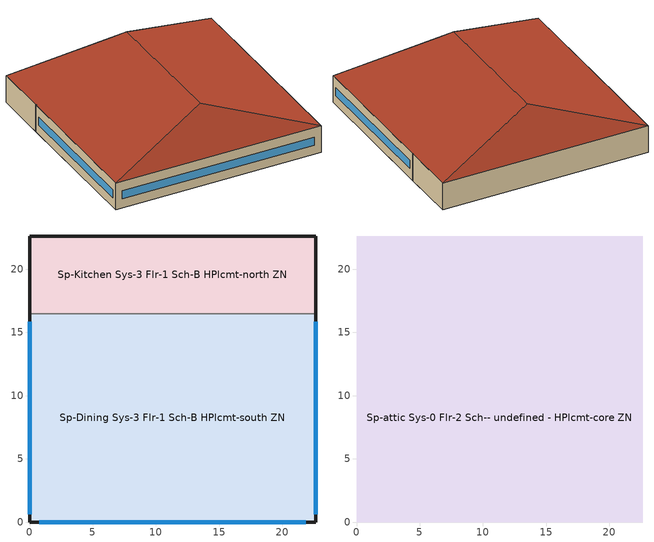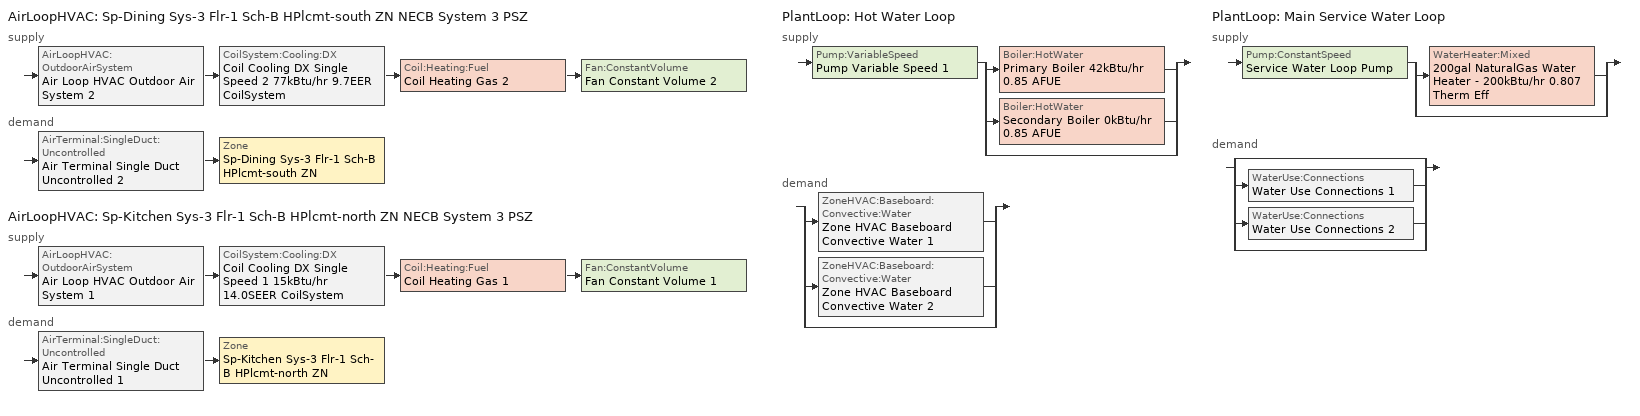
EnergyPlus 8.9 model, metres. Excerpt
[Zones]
Sp-Dining Sys-3 Flr-1 Sch-B HPlcmt-south ZN
 floor ground (Customized opaque construction Typical Insulated Carpeted 6in Slab Floor to conductance of 0.757): 22.61,16.44 22.61,0 0,0 0,16.44 z0
 wall outside (Customized opaque construction Typical Insulated Exterior Mass Wall R-12.5 to conductance of 0.315): 0,16.44 0,0 22.61,0 22.61,16.44 z0:3.05
 wall to Sp-Kitchen Sys-3 Flr-1 Sch-B HPlcmt-north ZN (Typical Interior Wall): 22.61,16.44 0,16.44 z0:3.05
 window (Customized Fenestration: cond=0.240 tvis=0.220 tsol=0.232): 22.61,0.6 22.61,15.84 / 0.75,0 21.86,0 / 0,15.84 0,0.6 z1.07:1.98
Sp-Kitchen Sys-3 Flr-1 Sch-B HPlcmt-north ZN
 floor ground (Customized opaque construction Typical Insulated Carpeted 6in Slab Floor to conductance of 0.757): 22.61,22.61 22.61,16.44 0,16.44 0,22.61 z0
 wall outside (Customized opaque construction Typical Insulated Exterior Mass Wall R-12.5 to conductance of 0.315): 22.61,16.44 22.61,22.61 0,22.61 0,16.44 z0:3.05
Sp-attic Sys-0 Flr-2 Sch-- undefined - HPlcmt-core ZN
 floor to Sp-Dining Sys-3 Flr-1 Sch-B HPlcmt-south ZN (Typical Interior Floor): 22.61,16.44 22.61,0 0,0 0,16.44 z3.05
 floor to Sp-Kitchen Sys-3 Flr-1 Sch-B HPlcmt-north ZN (Typical Interior Floor): 22.61,22.61 22.61,16.44 0,16.44 0,22.61 z3.05
 roof outside (Customized opaque construction Typical Insulated Metal Building Roof R-20.41 to conductance of 0.227): 11.3,3.77,6.82 22.61,0,3.05 22.61,22.61,3.05 11.3,18.84,6.82; 11.3,18.84,6.82 22.61,22.61,3.05 0,22.61,3.05; 11.3,3.77,6.82 0,0,3.05 22.61,0,3.05; 11.3,18.84,6.82 0,22.61,3.05 0,0,3.05 11.3,3.77,6.82
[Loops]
AirLoopHVAC 'Sp-Dining Sys-3 Flr-1 Sch-B HPlcmt-south ZN NECB System 3 PSZ'
 supply: AirLoopHVAC:OutdoorAirSystem 'Air Loop HVAC Outdoor Air System 2' > CoilSystem:Cooling:DX 'Coil Cooling DX Single Speed 2 77kBtu/hr 9.7EER CoilSystem' > Coil:Heating:Fuel 'Coil Heating Gas 2' > Fan:ConstantVolume 'Fan Constant Volume 2'
 demand: AirTerminal:SingleDuct:Uncontrolled 'Air Terminal Single Duct Uncontrolled 2' > Zone 'Sp-Dining Sys-3 Flr-1 Sch-B HPlcmt-south ZN'
AirLoopHVAC 'Sp-Kitchen Sys-3 Flr-1 Sch-B HPlcmt-north ZN NECB System 3 PSZ'
 supply: AirLoopHVAC:OutdoorAirSystem 'Air Loop HVAC Outdoor Air System 1' > CoilSystem:Cooling:DX 'Coil Cooling DX Single Speed 1 15kBtu/hr 14.0SEER CoilSystem' > Coil:Heating:Fuel 'Coil Heating Gas 1' > Fan:ConstantVolume 'Fan Constant Volume 1'
 demand: AirTerminal:SingleDuct:Uncontrolled 'Air Terminal Single Duct Uncontrolled 1' > Zone 'Sp-Kitchen Sys-3 Flr-1 Sch-B HPlcmt-north ZN'
PlantLoop 'Hot Water Loop'
 supply: Pump:VariableSpeed 'Pump Variable Speed 1' > split
  | Boiler:HotWater 'Primary Boiler 42kBtu/hr 0.85 AFUE'
  | Boiler:HotWater 'Secondary Boiler 0kBtu/hr 0.85 AFUE'
  | bypass
 demand: split
  | ZoneHVAC:Baseboard:Convective:Water 'Zone HVAC Baseboard Convective Water 1'
  | ZoneHVAC:Baseboard:Convective:Water 'Zone HVAC Baseboard Convective Water 2'
  | bypass
PlantLoop 'Main Service Water Loop'
 supply: Pump:ConstantSpeed 'Service Water Loop Pump' > split
  | WaterHeater:Mixed '200gal NaturalGas Water Heater - 200kBtu/hr 0.807 Therm Eff'
  | bypass
 demand: split
  | bypass
  | WaterUse:Connections 'Water Use Connections 1'
  | WaterUse:Connections 'Water Use Connections 2'
  | bypass
[Building]
-FullServiceRestaurant-NECB HDD Method-CAN_BC_Vancouver.Intl.AP.718920_CWEC2016.epw created: 2018-06-06 17:23:00 +0000: North Axis {deg}=0; Terrain=City; Loads Convergence Tolerance Value=0.04; Temperature Convergence Tolerance Value {deltaC}=0.2; Solar Distribution=FullInteriorAndExterior; Maximum Number of Warmup Days=25; Minimum Number of Warmup Days=6
[Site:Location]
Vancouver Intl AP_BC_CAN: Latitude {deg}=49.195; Longitude {deg}=-123.184; Time Zone {hr}=-8; Elevation {m}=4.3
[Site:GroundTemperature:BuildingSurface]
19.527, 19.502, 19.536, 19.598, 20.002, 21.64, 22.225, 22.375, 21.449, 20.121, 19.802, 19.633
[Site:WaterMainsTemperature]
Calculation Method=Correlation; Annual Average Outdoor Air Temperature {C}=10.4083; Maximum Difference In Monthly Average Outdoor Air Temperatures {deltaC}=14.1
[SizingPeriod:DesignDay] Day of Month=21; Dry-Bulb Temperature Range Modifier Type=DefaultMultipliers; Humidity Condition Type=Wetbulb; Barometric Pressure {Pa}=101273; Rain Indicator=No; Snow Indicator=No; Daylight Saving Time Indicator=No
Name | Month | Day Type | Maximum Dry-Bulb Temperature {C} | Daily Dry-Bulb Temperature Range {deltaC} | Wetbulb or DewPoint at Maximum Dry-Bulb {C} | Wind Speed {m/s} | Wind Direction {deg} | Solar Model Indicator | ASHRAE Clear Sky Optical Depth for Beam Irradiance (taub) | ASHRAE Clear Sky Optical Depth for Diffuse Irradiance (taud) | Sky Clearness
Vancouver Intl AP Ann Clg .4% Condns DB=>MWB | 7 | SummerDesignDay | 25.1 | 7.6 | 18.5 | 3.7 | 300 | ASHRAETau | 0.359 | 2.485
Vancouver Intl AP Ann Clg .4% Condns WB=>MDB | 7 | SummerDesignDay | 23.9 | 7.6 | 19.2 | 3.7 | 300 | ASHRAETau | 0.359 | 2.485
Vancouver Intl AP Ann Htg 99.6% Condns DB | 12 | WinterDesignDay | -6.1 | 0 | -6.1 | 3 | 100 | ASHRAEClearSky |  |  | 0
[Material] Thermal Absorptance=0.9
Name | Roughness | Thickness {m} | Conductivity {W/m-K} | Density {kg/m3} | Specific Heat {J/kg-K} | Solar Absorptance | Visible Absorptance
1/2IN Gypsum 1 | Smooth | 0.0127 | 0.16 | 784.9 | 830 | 0.4 | 0.4
100mm Normalweight concrete floor | MediumSmooth | 0.1016 | 2.31 | 2322 | 832 | 0.7 | 0.7
1IN Stucco 1 | Smooth | 0.0253 | 0.6918 | 1858 | 837 | 0.7 | 0.92
6 in. Normalweight Concrete Floor 1 | MediumRough | 0.1524 | 2.31 | 2322 | 832 | 0.7 | 0.7
8IN CONCRETE HW RefBldg 1 | Rough | 0.2032 | 1.311 | 2240 | 836.8 | 0.7 | 0.7
G01 13mm gypsum board | Smooth | 0.0127 | 0.16 | 800 | 1090 | 0.7 | 0.5
Metal Roof Surface 1 | Smooth | 0.0008 | 45.28 | 7824 | 500 | 0.7 | 0.7
[Material:NoMass] Thermal Absorptance=0.9; Solar Absorptance=0.7
Name | Roughness | Thermal Resistance {m2-K/W} | Visible Absorptance
CP02 CARPET PAD | VeryRough | 0.21648 | 0.8
Typical Carpet Pad 2 | Smooth | 1.25503 | 0.8
Typical Insulation R-10.11 1 | Smooth | 2.90366 | 0.7
Typical Insulation R-19.63 1 | Smooth | 4.40527 | 0.7
[WindowMaterial:SimpleGlazingSystem]
Customized Fenestration:: cond=0.240 tvis=0.220 tsol=0.232: U-Factor {W/m2-K}=2.4; Solar Heat Gain Coefficient=0.6; Visible Transmittance=0.21
[Construction]
Customized Fenestration: cond=0.240 tvis=0.220 tsol=0.232: Customized Fenestration:: cond=0.240 tvis=0.220 tsol=0.232
Customized opaque construction Typical Insulated Carpeted 6in Slab Floor to conductance of 0.757: 6 in. Normalweight Concrete Floor 1, Typical Carpet Pad 2
Customized opaque construction Typical Insulated Exterior Mass Wall R-12.5 to conductance of 0.315: 1IN Stucco 1, 8IN CONCRETE HW RefBldg 1, Typical Insulation R-10.11 1, 1/2IN Gypsum 1
Customized opaque construction Typical Insulated Metal Building Roof R-20.41 to conductance of 0.227: Metal Roof Surface 1, Typical Insulation R-19.63 1
Typical Interior Floor: 100mm Normalweight concrete floor, CP02 CARPET PAD
Typical Interior Wall: G01 13mm gypsum board, G01 13mm gypsum board
[Zone]
Name | Part of Total Floor Area
Sp-attic Sys-0 Flr-2 Sch-- undefined - HPlcmt-core ZN | No
Sp-Dining Sys-3 Flr-1 Sch-B HPlcmt-south ZN; Sp-Kitchen Sys-3 Flr-1 Sch-B HPlcmt-north ZN | Yes
[ZoneInfiltration:DesignFlowRate] Schedule=Always On Discrete; Design Flow Rate Calculation Method=Flow/ExteriorArea; Flow per Exterior Surface Area {m3/s-m2}=0.00025; Constant Term Coefficient=0; Temperature Term Coefficient=0; Velocity Term Coefficient=0.224; Velocity Squared Term Coefficient=0
Name | Zone or ZoneList
attic Infiltration | Sp-attic Sys-0 Flr-2 Sch-- undefined - HPlcmt-core ZN
Dining Infiltration | Sp-Dining Sys-3 Flr-1 Sch-B HPlcmt-south ZN
Kitchen Infiltration | Sp-Kitchen Sys-3 Flr-1 Sch-B HPlcmt-north ZN
[ZoneControl:Thermostat] Control Object Type 1=ThermostatSetpoint:DualSetpoint
Name | Zone or ZoneList | Control Type Schedule | Control Name 1
Sp-Dining Sys-3 Flr-1 Sch-B HPlcmt-south ZN Thermostat | Sp-Dining Sys-3 Flr-1 Sch-B HPlcmt-south ZN | Sp-Dining Sys-3 Flr-1 Sch-B HPlcmt-south ZN Thermostat Schedule | Space Function Dining - family space Thermostat 2
Sp-Kitchen Sys-3 Flr-1 Sch-B HPlcmt-north ZN Thermostat | Sp-Kitchen Sys-3 Flr-1 Sch-B HPlcmt-north ZN | Sp-Kitchen Sys-3 Flr-1 Sch-B HPlcmt-north ZN Thermostat Schedule | Space Function Food preparation Thermostat 2
[ThermostatSetpoint:DualSetpoint] Heating Setpoint Temperature Schedule=NECB-B-Thermostat Setpoint-Heating; Cooling Setpoint Temperature Schedule=NECB-B-Thermostat Setpoint-Cooling
Space Function Dining - family space Thermostat 2; Space Function Food preparation Thermostat 2
[AirTerminal:SingleDuct:Uncontrolled] Availability Schedule=Always On Discrete; Maximum Air Flow Rate {m3/s}=AutoSize
Air Terminal Single Duct Uncontrolled 2; Air Terminal Single Duct Uncontrolled 1
[ZoneHVAC:Baseboard:Convective:Water] Availability Schedule=Always On Discrete; Heating Design Capacity Method=HeatingDesignCapacity; Heating Design Capacity {W}=Autosize; Heating Design Capacity Per Floor Area {W/m2}=0; Fraction of Autosized Heating Design Capacity=0.8; U-Factor Times Area Value {W/K}=Autosize; Maximum Water Flow Rate {m3/s}=Autosize; Convergence Tolerance=0.001
Zone HVAC Baseboard Convective Water 2; Zone HVAC Baseboard Convective Water 1
[Zone equipment]
Sp-Dining Sys-3 Flr-1 Sch-B HPlcmt-south ZN: Air Terminal Single Duct Uncontrolled 2, Zone HVAC Baseboard Convective Water 2
Sp-Kitchen Sys-3 Flr-1 Sch-B HPlcmt-north ZN: Air Terminal Single Duct Uncontrolled 1, Zone HVAC Baseboard Convective Water 1
[Sizing:Zone] Zone Cooling Design Supply Air Temperature Input Method=SupplyAirTemperature; Zone Cooling Design Supply Air Temperature {C}=13; Zone Cooling Design Supply Air Temperature Difference {deltaC}=11.11; Zone Heating Design Supply Air Temperature Input Method=SupplyAirTemperature; Zone Heating Design Supply Air Temperature {C}=43; Zone Heating Design Supply Air Temperature Difference {deltaC}=11.11; Zone Cooling Design Supply Air Humidity Ratio {kgWater/kgDryAir}=0.0085; Zone Heating Design Supply Air Humidity Ratio {kgWater/kgDryAir}=0.008; Zone Heating Sizing Factor=1.3; Zone Cooling Sizing Factor=1.1; Cooling Design Air Flow Method=DesignDay; Cooling Design Air Flow Rate {m3/s}=0; Cooling Minimum Air Flow per Zone Floor Area {m3/s-m2}=0.000762; Cooling Minimum Air Flow {m3/s}=0; Cooling Minimum Air Flow Fraction=0; Heating Design Air Flow Method=DesignDay; Heating Design Air Flow Rate {m3/s}=0; Heating Maximum Air Flow per Zone Floor Area {m3/s-m2}=0.002032; Heating Maximum Air Flow {m3/s}=0.141576; Heating Maximum Air Flow Fraction=0.3; Account for Dedicated Outdoor Air System=No
Name | Design Specification Outdoor Air Object | Design Specification Zone Air Distribution Object
Sp-Dining Sys-3 Flr-1 Sch-B HPlcmt-south ZN | Space Function Dining - family space Ventilation | Sp-Dining Sys-3 Flr-1 Sch-B HPlcmt-south ZN Design Spec Zone Air Dist
Sp-Kitchen Sys-3 Flr-1 Sch-B HPlcmt-north ZN | Space Function Food preparation Ventilation | Sp-Kitchen Sys-3 Flr-1 Sch-B HPlcmt-north ZN Design Spec Zone Air Dist
[DesignSpecification:ZoneAirDistribution] Zone Air Distribution Effectiveness in Cooling Mode=1; Zone Air Distribution Effectiveness in Heating Mode=1
Sp-Dining Sys-3 Flr-1 Sch-B HPlcmt-south ZN Design Spec Zone Air Dist; Sp-Kitchen Sys-3 Flr-1 Sch-B HPlcmt-north ZN Design Spec Zone Air Dist
[Controller:MechanicalVentilation] Demand Controlled Ventilation=No; System Outdoor Air Method=ZoneSum
Name | Availability Schedule | Zone Name 1 | Design Specification Outdoor Air Object Name 1 | Design Specification Zone Air Distribution Object Name 1
Controller Mechanical Ventilation 2 | Sp-Dining Sys-3 Flr-1 Sch-B HPlcmt-south ZN NECB System 3 PSZ Occ Sch | Sp-Dining Sys-3 Flr-1 Sch-B HPlcmt-south ZN | Space Function Dining - family space Ventilation | Sp-Dining Sys-3 Flr-1 Sch-B HPlcmt-south ZN Design Spec Zone Air Dist
Controller Mechanical Ventilation 1 | Always On Discrete | Sp-Kitchen Sys-3 Flr-1 Sch-B HPlcmt-north ZN | Space Function Food preparation Ventilation | Sp-Kitchen Sys-3 Flr-1 Sch-B HPlcmt-north ZN Design Spec Zone Air Dist
[DesignSpecification:OutdoorAir] Outdoor Air Method=Sum; Outdoor Air Flow per Person {m3/s-person}=0; Outdoor Air Flow per Zone {m3/s}=0; Outdoor Air Flow Air Changes per Hour {1/hr}=0
Name | Outdoor Air Flow per Zone Floor Area {m3/s-m2}
Space Function Dining - family space Ventilation | 0.0035814
Space Function Food preparation Ventilation | 0.0013716
[AirLoopHVAC] Design Supply Air Flow Rate {m3/s}=AutoSize
Sp-Dining Sys-3 Flr-1 Sch-B HPlcmt-south ZN NECB System 3 PSZ; Sp-Kitchen Sys-3 Flr-1 Sch-B HPlcmt-north ZN NECB System 3 PSZ
[Sizing:System] Type of Load to Size On=Sensible; Design Outdoor Air Flow Rate {m3/s}=Autosize; Central Heating Maximum System Air Flow Ratio=1; Preheat Design Temperature {C}=7; Preheat Design Humidity Ratio {kgWater/kgDryAir}=0.008; Precool Design Temperature {C}=13; Precool Design Humidity Ratio {kgWater/kgDryAir}=0.008; Central Cooling Design Supply Air Temperature {C}=13; Central Heating Design Supply Air Temperature {C}=43; Type of Zone Sum to Use=NonCoincident; 100% Outdoor Air in Cooling=No; 100% Outdoor Air in Heating=No; Central Cooling Design Supply Air Humidity Ratio {kgWater/kgDryAir}=0.0085; Central Heating Design Supply Air Humidity Ratio {kgWater/kgDryAir}=0.008; Cooling Supply Air Flow Rate Method=DesignDay; Cooling Supply Air Flow Rate {m3/s}=0; Cooling Supply Air Flow Rate Per Floor Area {m3/s-m2}=0.00996765; Cooling Fraction of Autosized Cooling Supply Air Flow Rate=1; Cooling Supply Air Flow Rate Per Unit Cooling Capacity {m3/s-W}=3.94755e-05; Heating Supply Air Flow Rate Method=DesignDay; Heating Supply Air Flow Rate {m3/s}=0; Heating Supply Air Flow Rate Per Floor Area {m3/s-m2}=0.00996765; Heating Fraction of Autosized Heating Supply Air Flow Rate=1; Heating Fraction of Autosized Cooling Supply Air Flow Rate=1; Heating Supply Air Flow Rate Per Unit Heating Capacity {m3/s-W}=3.15882e-05; System Outdoor Air Method=ZoneSum; Zone Maximum Outdoor Air Fraction=1; Cooling Design Capacity Method=CoolingDesignCapacity; Cooling Design Capacity {W}=Autosize; Cooling Design Capacity Per Floor Area {W/m2}=234.7; Fraction of Autosized Cooling Design Capacity=1; Heating Design Capacity Method=HeatingDesignCapacity; Heating Design Capacity {W}=Autosize; Heating Design Capacity Per Floor Area {W/m2}=157; Fraction of Autosized Heating Design Capacity=1; Central Cooling Capacity Control Method=OnOff
Sp-Dining Sys-3 Flr-1 Sch-B HPlcmt-south ZN NECB System 3 PSZ; Sp-Kitchen Sys-3 Flr-1 Sch-B HPlcmt-north ZN NECB System 3 PSZ
[AvailabilityManager:NightCycle]
Availability Manager Night Cycle 1: Applicability Schedule=Always On Discrete; Fan Schedule=Sp-Dining Sys-3 Flr-1 Sch-B HPlcmt-south ZN NECB System 3 PSZ Occ Sch; Control Type=CycleOnAny; Thermostat Tolerance {deltaC}=1; Cycling Run Time Control Type=FixedRunTime; Cycling Run Time {s}=3600
[Controller:OutdoorAir] Minimum Outdoor Air Flow Rate {m3/s}=0; Maximum Outdoor Air Flow Rate {m3/s}=Autosize; Economizer Control Action Type=ModulateFlow; Lockout Type=NoLockout; Minimum Limit Type=FixedMinimum; High Humidity Control=No; Control High Indoor Humidity Based on Outdoor Humidity Ratio=Yes; Heat Recovery Bypass Control Type=BypassWhenWithinEconomizerLimits
Name | Economizer Control Type | Minimum Outdoor Air Schedule | Mechanical Ventilation Controller | Economizer Maximum Limit Dry-Bulb Temperature {C} | Economizer Maximum Limit Enthalpy {J/kg} | Economizer Minimum Limit Dry-Bulb Temperature {C}
Controller Outdoor Air 2 | DifferentialEnthalpy | Sp-Dining Sys-3 Flr-1 Sch-B HPlcmt-south ZN NECB System 3 PSZ Occ Sch | Controller Mechanical Ventilation 2
Controller Outdoor Air 1 | NoEconomizer | Always On Discrete | Controller Mechanical Ventilation 1 | 28 | 64000 | -100
[AvailabilityManager:Scheduled] Schedule=Always On Discrete
Air Loop HVAC Outdoor Air System 2 Availability Manager; Sp-Kitchen Sys-3 Flr-1 Sch-B HPlcmt-north ZN NECB System 3 PSZ Availability Manager; Air Loop HVAC Outdoor Air System 1 Availability Manager
[SetpointManager:MixedAir] Control Variable=Temperature
Node 38 OS Default SPM; Node 37 OS Default SPM; Node 36 OS Default SPM; Node 26 OS Default SPM; Node 25 OS Default SPM; Node 24 OS Default SPM
[CoilSystem:Cooling:DX] Availability Schedule=Always On Discrete
Name | Cooling Coil
Coil Cooling DX Single Speed 2 77kBtu/hr 9.7EER CoilSystem | Coil Cooling DX Single Speed 2 77kBtu/hr 9.7EER
Coil Cooling DX Single Speed 1 15kBtu/hr 14.0SEER CoilSystem | Coil Cooling DX Single Speed 1 15kBtu/hr 14.0SEER
[Coil:Cooling:DX:SingleSpeed] Availability Schedule=Always On Discrete; Gross Rated Total Cooling Capacity {W}=Autosize; Gross Rated Sensible Heat Ratio=Autosize; Rated Air Flow Rate {m3/s}=Autosize; Rated Evaporator Fan Power Per Volume Flow Rate {W/(m3/s)}=773.3; Total Cooling Capacity Function of Temperature Curve=DXCOOL-NECB2011-REF-CAPFT; Total Cooling Capacity Function of Flow Fraction Curve=DXCOOL-NECB2011-REF-CAPFFLOW; Energy Input Ratio Function of Temperature Curve=DXCOOL-NECB2011-REF-COOLEIRFT; Energy Input Ratio Function of Flow Fraction Curve=DXCOOL-NECB2011-REF-COOLEIRFFLOW; Part Load Fraction Correlation Curve=DXCOOL-NECB2011-REF-COOLPLFFPLR; Condenser Type=AirCooled; Evaporative Condenser Effectiveness=0; Evaporative Condenser Air Flow Rate {m3/s}=Autosize; Evaporative Condenser Pump Rated Power Consumption {W}=Autosize; Crankcase Heater Capacity {W}=0; Maximum Outdoor Dry-Bulb Temperature for Crankcase Heater Operation {C}=0; Basin Heater Capacity {W/K}=0; Basin Heater Setpoint Temperature {C}=10
Name | Gross Rated Cooling COP {W/W}
Coil Cooling DX Single Speed 2 77kBtu/hr 9.7EER | 3.33751
Coil Cooling DX Single Speed 1 15kBtu/hr 14.0SEER | 3.8248
[Coil:Heating:Fuel] Availability Schedule=Always On Discrete; Fuel Type=NaturalGas; Burner Efficiency=0.8; Nominal Capacity {W}=AutoSize; Parasitic Electric Load {W}=0; Parasitic Fuel Load {W}=0
Coil Heating Gas 2; Coil Heating Gas 1
[Fan:ConstantVolume] Fan Total Efficiency=0.39975; Pressure Rise {Pa}=640; Maximum Flow Rate {m3/s}=AutoSize; Motor Efficiency=0.615; Motor In Airstream Fraction=1
Name | Availability Schedule
Fan Constant Volume 2 | Sp-Dining Sys-3 Flr-1 Sch-B HPlcmt-south ZN NECB System 3 PSZ Occ Sch
Fan Constant Volume 1 | Always On Discrete
[SetpointManager:SingleZone:Reheat] Control Variable=Temperature; Minimum Supply Air Temperature {C}=13; Maximum Supply Air Temperature {C}=43
Name | Control Zone
Setpoint Manager Single Zone Reheat 2 | Sp-Dining Sys-3 Flr-1 Sch-B HPlcmt-south ZN
Setpoint Manager Single Zone Reheat 1 | Sp-Kitchen Sys-3 Flr-1 Sch-B HPlcmt-north ZN
[PlantLoop] Fluid Type=Water; Maximum Loop Flow Rate {m3/s}=Autosize; Minimum Loop Flow Rate {m3/s}=0; Plant Loop Volume {m3}=Autocalculate; Load Distribution Scheme=Optimal; Plant Loop Demand Calculation Scheme=SingleSetpoint
Name | Plant Equipment Operation Scheme | Maximum Loop Temperature {C} | Minimum Loop Temperature {C}
Hot Water Loop | Hot Water Loop Operation Schemes | 100 | 0
Main Service Water Loop | Main Service Water Loop Operation Schemes | 60 | 10
[Sizing:Plant] Loop Type=Heating; Sizing Option=NonCoincident; Zone Timesteps in Averaging Window=1; Coincident Sizing Factor Mode=None
Name | Design Loop Exit Temperature {C} | Loop Design Temperature Difference {deltaC}
Hot Water Loop | 82 | 16
Main Service Water Loop | 60 | 5
[Pump:VariableSpeed]
Pump Variable Speed 1: Design Maximum Flow Rate {m3/s}=Autosize; Design Pump Head {Pa}=179352; Design Power Consumption {W}=Autosize; Motor Efficiency=0.7; Fraction of Motor Inefficiencies to Fluid Stream=0; Coefficient 1 of the Part Load Performance Curve=0; Coefficient 2 of the Part Load Performance Curve=1; Coefficient 3 of the Part Load Performance Curve=0; Coefficient 4 of the Part Load Performance Curve=0; Design Minimum Flow Rate {m3/s}=0; Pump Control Type=Intermittent; Skin Loss Radiative Fraction=0.5; Design Power Sizing Method=PowerPerFlowPerPressure; Design Electric Power per Unit Flow Rate {W/(m3/s)}=348701.1; Design Shaft Power per Unit Flow Rate per Unit Head=1.28205; Design Minimum Flow Rate Fraction=0
[Boiler:HotWater] Fuel Type=NaturalGas; Nominal Thermal Efficiency=0.85; Design Water Outlet Temperature {C}=82; Design Water Flow Rate {m3/s}=Autosize; Minimum Part Load Ratio=0; Maximum Part Load Ratio=1; Optimum Part Load Ratio=1; Water Outlet Upper Temperature Limit {C}=99; Boiler Flow Mode=ConstantFlow; Parasitic Electric Load {W}=0; Sizing Factor=1
Name | Nominal Capacity {W}
Primary Boiler 42kBtu/hr 0.85 AFUE | 12315.8
Secondary Boiler 0kBtu/hr 0.85 AFUE | 0.001
[SetpointManager:OutdoorAirReset]
Setpoint Manager Outdoor Air Reset 1: Control Variable=Temperature; Setpoint at Outdoor Low Temperature {C}=82; Outdoor Low Temperature {C}=-16; Setpoint at Outdoor High Temperature {C}=60; Outdoor High Temperature {C}=0
[PlantEquipmentOperationSchemes] Control Scheme Object Type 1=PlantEquipmentOperation:HeatingLoad; Control Scheme Schedule Name 1=Always On Discrete
Name | Control Scheme Name 1
Hot Water Loop Operation Schemes | Hot Water Loop Heating Operation Scheme
Main Service Water Loop Operation Schemes | Main Service Water Loop Heating Operation Scheme
[PlantEquipmentOperation:HeatingLoad] Load Range Lower Limit 1 {W}=0; Load Range Upper Limit 1 {W}=1000000000
Name | Range Equipment List Name 1
Hot Water Loop Heating Operation Scheme | Hot Water Loop Heating Equipment List
Main Service Water Loop Heating Operation Scheme | Main Service Water Loop Heating Equipment List
[PlantEquipmentList]
Hot Water Loop Heating Equipment List: Boiler:HotWater, Primary Boiler 42kBtu/hr 0.85 AFUE, Boiler:HotWater, Secondary Boiler 0kBtu/hr 0.85 AFUE
Main Service Water Loop Heating Equipment List: WaterHeater:Mixed, 200gal NaturalGas Water Heater - 200kBtu/hr 0.807 Therm Eff
[Pump:ConstantSpeed]
Service Water Loop Pump: Design Flow Rate {m3/s}=Autosize; Design Pump Head {Pa}=29891; Design Power Consumption {W}=Autosize; Motor Efficiency=0.7; Fraction of Motor Inefficiencies to Fluid Stream=0; Pump Control Type=Intermittent; Design Power Sizing Method=PowerPerFlowPerPressure; Design Electric Power per Unit Flow Rate {W/(m3/s)}=348701.1; Design Shaft Power per Unit Flow Rate per Unit Head=1.28205
[WaterHeater:Mixed]
200gal NaturalGas Water Heater - 200kBtu/hr 0.807 Therm Eff: Tank Volume {m3}=0.757082; Setpoint Temperature Schedule=Service Water Loop Temp - 140F; Deadband Temperature Difference {deltaC}=2; Maximum Temperature Limit {C}=82.2222; Heater Control Type=Cycle; Heater Maximum Capacity {W}=58614.2; Heater Ignition Minimum Flow Rate {m3/s}=0; Heater Ignition Delay {s}=0; Heater Fuel Type=NaturalGas; Heater Thermal Efficiency=0.807223; Part Load Factor Curve=SWH-EFFFPLR-NECB2011; Off Cycle Parasitic Fuel Consumption Rate {W}=20; Off Cycle Parasitic Fuel Type=NaturalGas; Off Cycle Parasitic Heat Fraction to Tank=0.8; On Cycle Parasitic Fuel Consumption Rate {W}=0; On Cycle Parasitic Fuel Type=NaturalGas; On Cycle Parasitic Heat Fraction to Tank=0; Ambient Temperature Indicator=Schedule; Ambient Temperature Schedule=Water Heater Ambient Temp Schedule - 70F; Off Cycle Loss Coefficient to Ambient Temperature {W/K}=10.886; Off Cycle Loss Fraction to Zone=1; On Cycle Loss Coefficient to Ambient Temperature {W/K}=10.886; On Cycle Loss Fraction to Zone=1; Use Side Effectiveness=1; Source Side Effectiveness=1; Use Side Design Flow Rate {m3/s}=Autosize; Source Side Design Flow Rate {m3/s}=Autosize; Indirect Water Heating Recovery Time {hr}=1.5; Source Side Flow Control Mode=IndirectHeatPrimarySetpoint
[SetpointManager:Scheduled]
Service hot water setpoint manager: Control Variable=Temperature; Schedule=Service Water Loop Temp - 140F
[WaterUse:Connections]
Name | Water Use Equipment Name 1
Water Use Connections 1 | Dining Service Water Use 0.38gal/min
Water Use Connections 2 | Kitchen Service Water Use 0.07gal/min
[WaterUse:Equipment] Flow Rate Fraction Schedule=NECB-B-Service Water Heating
Name | Peak Flow Rate {m3/s} | Target Temperature Schedule | Zone | Sensible Fraction Schedule | Latent Fraction Schedule
Dining Service Water Use 0.38gal/min | 2.39515e-05 | Schedule Ruleset 5 | Sp-Dining Sys-3 Flr-1 Sch-B HPlcmt-south ZN | Schedule Ruleset 3 | Schedule Ruleset 4
Kitchen Service Water Use 0.07gal/min | 4.49574e-06 | Schedule Ruleset 8 | Sp-Kitchen Sys-3 Flr-1 Sch-B HPlcmt-north ZN | Schedule Ruleset 6 | Schedule Ruleset 7
[UtilityCost:Tariff] Demand Window Length=QuarterHour
Name | Utility Cost Qualify | Output Meter | Conversion Factor Choice
 | BCHydro | Electricity:Facility | kWh
 | FortisBC | Gas:Facility | MJ
 | NoneOil | FuelOil#2:Facility | MJ
[UtilityCost:Charge:Block]
ElectricityBlocksEnergyCharges: BCHydro, TotalEnergy, Annual, EnergyCharges, , , 14800, 0.0989, 14801, 0.069, 14802, 0.069, 14803, 0.069, remaining, 0.069
ElectricityBlocksDemandCharges: BCHydro, TotalDemand, Annual, DemandCharges, , , 35, 0, 115, 5.5, 116, 10.55, 117, 10.55, remaining, 10.55
GasBlocksEnergyCharges: FortisBC, TotalEnergy, Annual, EnergyCharges, , , 1, 0.0061, 2, 0.0061, 3, 0.0061, 4, 0.0061, remaining, 0.0061
GasBlocksDemandCharges: FortisBC, TotalDemand, Annual, DemandCharges, , , 1, 0, 2, 0, 3, 0, 4, 0, remaining, 0
FuelOil#2BlocksEnergyCharges: NoneOil, TotalEnergy, Annual, EnergyCharges, , , 1, 0, 2, 0, 3, 0, 4, 0, remaining, 0
FuelOil#2BlocksDemandCharges: NoneOil, TotalDemand, Annual, DemandCharges, , , 1, 0, 2, 0, 3, 0, 4, 0, remaining, 0
[Schedule:Compact]
Sp-Dining Sys-3 Flr-1 Sch-B HPlcmt-south ZN Thermostat Schedule; Sp-Kitchen Sys-3 Flr-1 Sch-B HPlcmt-north ZN Thermostat Schedule: Through: 12/31, For: AllDays, Until: 24:00, 4
[Schedule:Day:Interval]
NECB-B-Thermostat Setpoint-Heating Sun|Hol Day: No, 01:00, 18, 02:00, 22, 09:00, 18, 10:00, 20, 23:00, 22, 24:00, 18
NECB-B-Thermostat Setpoint-Heating Default|Wkdy Day; NECB-B-Thermostat Setpoint-Heating Sat Day; NECB-B-Thermostat Setpoint-Heating Default: No, 02:00, 22, 08:00, 18, 09:00, 20, 24:00, 22
NECB-B-Thermostat Setpoint-Cooling Sun|Hol Day: No, 09:00, 35, 23:00, 24, 24:00, 35
NECB-B-Thermostat Setpoint-Cooling Default|Wkdy Day; NECB-B-Thermostat Setpoint-Cooling Sat Day; NECB-B-Thermostat Setpoint-Cooling Default: No, 01:00, 24, 08:00, 35, 24:00, 24
Sp-Dining Sys-3 Flr-1 Sch-B HPlcmt-south ZN NECB System 3 PSZ Occ Sch Sunday: No, 01:00, 0, 02:00, 1, 11:00, 0, 23:00, 1, 24:00, 0
Sp-Dining Sys-3 Flr-1 Sch-B HPlcmt-south ZN NECB System 3 PSZ Occ Sch Monday; Sp-Dining Sys-3 Flr-1 Sch-B HPlcmt-south ZN NECB System 3 PSZ Occ Sch Tuesday; Sp-Dining Sys-3 Flr-1 Sch-B HPlcmt-south ZN NECB System 3 PSZ Occ Sch Wednesday; Sp-Dining Sys-3 Flr-1 Sch-B HPlcmt-south ZN NECB System 3 PSZ Occ Sch Thursday; Sp-Dining Sys-3 Flr-1 Sch-B HPlcmt-south ZN NECB System 3 PSZ Occ Sch Friday: No, 01:00, 1, 10:00, 0, 24:00, 1
Sp-Dining Sys-3 Flr-1 Sch-B HPlcmt-south ZN NECB System 3 PSZ Occ Sch Saturday: No, 02:00, 1, 10:00, 0, 24:00, 1
Sp-Dining Sys-3 Flr-1 Sch-B HPlcmt-south ZN NECB System 3 PSZ Occ Sch Default; Sp-Dining Sys-3 Flr-1 Sch-B HPlcmt-south ZN NECB System 3 PSZ Occ Sch Summer Design Day; Sp-Dining Sys-3 Flr-1 Sch-B HPlcmt-south ZN NECB System 3 PSZ Occ Sch Winter Design Day: No, 24:00, 1
NECB-B-Service Water Heating Default; NECB-B-Service Water Heating Default|Wkdy Day: No, 01:00, 0.6, 02:00, 0.5, 09:00, 0.05, 11:00, 0.7, 12:00, 0.4, 13:00, 0.5, 15:00, 0.6, 16:00, 0.4, 18:00, 0.3, 19:00, 0.4, 20:00, 0.5, 22:00, 0.8, 24:00, 0.9
NECB-B-Service Water Heating Sat Day: No, 01:00, 0.7, 02:00, 0.6, 09:00, 0.05, 11:00, 0.7, 12:00, 0.4, 13:00, 0.5, 15:00, 0.6, 16:00, 0.4, 18:00, 0.3, 19:00, 0.4, 20:00, 0.5, 22:00, 0.8, 24:00, 0.9
NECB-B-Service Water Heating Sun|Hol Day: No, 01:00, 0.5, 02:00, 0.6, 09:00, 0.05, 11:00, 0.7, 12:00, 0.4, 13:00, 0.5, 15:00, 0.6, 16:00, 0.4, 18:00, 0.3, 19:00, 0.4, 20:00, 0.5, 22:00, 0.8, 24:00, 0.5
Schedule Day 10; Schedule Day 7; Service Water Loop Temp - 140F Default: No, 24:00, 60
Schedule Day 5; Schedule Day 8: No, 24:00, 0.2
Schedule Day 6; Schedule Day 9: No, 24:00, 0.05
Water Heater Ambient Temp Schedule - 70F Default: No, 24:00, 21.1111
[Schedule:Week:Daily]
Schedule:Week:Daily {3166330a-a82d-4018-8deb-9fe3bd27ff5b}: NECB-B-Thermostat Setpoint-Heating Sun|Hol Day, NECB-B-Thermostat Setpoint-Heating Default|Wkdy Day, NECB-B-Thermostat Setpoint-Heating Default|Wkdy Day, NECB-B-Thermostat Setpoint-Heating Default|Wkdy Day, NECB-B-Thermostat Setpoint-Heating Default|Wkdy Day, NECB-B-Thermostat Setpoint-Heating Default|Wkdy Day, NECB-B-Thermostat Setpoint-Heating Sat Day, NECB-B-Thermostat Setpoint-Heating Default, NECB-B-Thermostat Setpoint-Heating Default, NECB-B-Thermostat Setpoint-Heating Default, NECB-B-Thermostat Setpoint-Heating Default, NECB-B-Thermostat Setpoint-Heating Default
Schedule:Week:Daily {84baf16d-f22b-4571-932a-29beef8dbacb}: NECB-B-Thermostat Setpoint-Cooling Sun|Hol Day, NECB-B-Thermostat Setpoint-Cooling Default|Wkdy Day, NECB-B-Thermostat Setpoint-Cooling Default|Wkdy Day, NECB-B-Thermostat Setpoint-Cooling Default|Wkdy Day, NECB-B-Thermostat Setpoint-Cooling Default|Wkdy Day, NECB-B-Thermostat Setpoint-Cooling Default|Wkdy Day, NECB-B-Thermostat Setpoint-Cooling Sat Day, NECB-B-Thermostat Setpoint-Cooling Default, NECB-B-Thermostat Setpoint-Cooling Default, NECB-B-Thermostat Setpoint-Cooling Default, NECB-B-Thermostat Setpoint-Cooling Default, NECB-B-Thermostat Setpoint-Cooling Default
Schedule:Week:Daily {52617f07-d3ad-4cdf-aa74-f805d674a9be}: Sp-Dining Sys-3 Flr-1 Sch-B HPlcmt-south ZN NECB System 3 PSZ Occ Sch Sunday, Sp-Dining Sys-3 Flr-1 Sch-B HPlcmt-south ZN NECB System 3 PSZ Occ Sch Monday, Sp-Dining Sys-3 Flr-1 Sch-B HPlcmt-south ZN NECB System 3 PSZ Occ Sch Tuesday, Sp-Dining Sys-3 Flr-1 Sch-B HPlcmt-south ZN NECB System 3 PSZ Occ Sch Wednesday, Sp-Dining Sys-3 Flr-1 Sch-B HPlcmt-south ZN NECB System 3 PSZ Occ Sch Thursday, Sp-Dining Sys-3 Flr-1 Sch-B HPlcmt-south ZN NECB System 3 PSZ Occ Sch Friday, Sp-Dining Sys-3 Flr-1 Sch-B HPlcmt-south ZN NECB System 3 PSZ Occ Sch Saturday, Sp-Dining Sys-3 Flr-1 Sch-B HPlcmt-south ZN NECB System 3 PSZ Occ Sch Default, Sp-Dining Sys-3 Flr-1 Sch-B HPlcmt-south ZN NECB System 3 PSZ Occ Sch Summer Design Day, Sp-Dining Sys-3 Flr-1 Sch-B HPlcmt-south ZN NECB System 3 PSZ Occ Sch Winter Design Day, Sp-Dining Sys-3 Flr-1 Sch-B HPlcmt-south ZN NECB System 3 PSZ Occ Sch Default, Sp-Dining Sys-3 Flr-1 Sch-B HPlcmt-south ZN NECB System 3 PSZ Occ Sch Default
Schedule:Week:Daily {1183b62c-d59e-4230-979b-1e924a0a94d2}: NECB-B-Service Water Heating Sun|Hol Day, NECB-B-Service Water Heating Default|Wkdy Day, NECB-B-Service Water Heating Default|Wkdy Day, NECB-B-Service Water Heating Default|Wkdy Day, NECB-B-Service Water Heating Default|Wkdy Day, NECB-B-Service Water Heating Default|Wkdy Day, NECB-B-Service Water Heating Sat Day, NECB-B-Service Water Heating Default, NECB-B-Service Water Heating Default, NECB-B-Service Water Heating Default, NECB-B-Service Water Heating Default, NECB-B-Service Water Heating Default
Schedule:Week:Daily {cb5662af-b26f-427b-9501-5bf4c8ce77e9}: Schedule Day 5, Schedule Day 5, Schedule Day 5, Schedule Day 5, Schedule Day 5, Schedule Day 5, Schedule Day 5, Schedule Day 5, Schedule Day 5, Schedule Day 5, Schedule Day 5, Schedule Day 5
Schedule:Week:Daily {0a1c196a-33cf-46d0-aa3d-db2709055f65}: Schedule Day 6, Schedule Day 6, Schedule Day 6, Schedule Day 6, Schedule Day 6, Schedule Day 6, Schedule Day 6, Schedule Day 6, Schedule Day 6, Schedule Day 6, Schedule Day 6, Schedule Day 6
Schedule:Week:Daily {5631e94b-5947-4db6-9bb0-5c5874087350}: Schedule Day 7, Schedule Day 7, Schedule Day 7, Schedule Day 7, Schedule Day 7, Schedule Day 7, Schedule Day 7, Schedule Day 7, Schedule Day 7, Schedule Day 7, Schedule Day 7, Schedule Day 7
Schedule:Week:Daily {efe3a277-a13f-4824-aa3f-3357c3075948}: Schedule Day 8, Schedule Day 8, Schedule Day 8, Schedule Day 8, Schedule Day 8, Schedule Day 8, Schedule Day 8, Schedule Day 8, Schedule Day 8, Schedule Day 8, Schedule Day 8, Schedule Day 8
Schedule:Week:Daily {cf852ed6-b38f-45aa-9d4e-687f83790e98}: Schedule Day 9, Schedule Day 9, Schedule Day 9, Schedule Day 9, Schedule Day 9, Schedule Day 9, Schedule Day 9, Schedule Day 9, Schedule Day 9, Schedule Day 9, Schedule Day 9, Schedule Day 9
Schedule:Week:Daily {15c30187-b38d-40a0-bc67-6e95c684453d}: Schedule Day 10, Schedule Day 10, Schedule Day 10, Schedule Day 10, Schedule Day 10, Schedule Day 10, Schedule Day 10, Schedule Day 10, Schedule Day 10, Schedule Day 10, Schedule Day 10, Schedule Day 10
Schedule:Week:Daily {55cdaeb9-59cc-43b0-8544-95bca399421b}: Service Water Loop Temp - 140F Default, Service Water Loop Temp - 140F Default, Service Water Loop Temp - 140F Default, Service Water Loop Temp - 140F Default, Service Water Loop Temp - 140F Default, Service Water Loop Temp - 140F Default, Service Water Loop Temp - 140F Default, Service Water Loop Temp - 140F Default, Service Water Loop Temp - 140F Default, Service Water Loop Temp - 140F Default, Service Water Loop Temp - 140F Default, Service Water Loop Temp - 140F Default
Schedule:Week:Daily {a2221e37-e22f-4183-ae98-7712c2167c37}: Water Heater Ambient Temp Schedule - 70F Default, Water Heater Ambient Temp Schedule - 70F Default, Water Heater Ambient Temp Schedule - 70F Default, Water Heater Ambient Temp Schedule - 70F Default, Water Heater Ambient Temp Schedule - 70F Default, Water Heater Ambient Temp Schedule - 70F Default, Water Heater Ambient Temp Schedule - 70F Default, Water Heater Ambient Temp Schedule - 70F Default, Water Heater Ambient Temp Schedule - 70F Default, Water Heater Ambient Temp Schedule - 70F Default, Water Heater Ambient Temp Schedule - 70F Default, Water Heater Ambient Temp Schedule - 70F Default
[Schedule:Year]
NECB-B-Thermostat Setpoint-Heating: Schedule:Week:Daily {3166330a-a82d-4018-8deb-9fe3bd27ff5b}, 1, 1, 12, 31
NECB-B-Thermostat Setpoint-Cooling: Schedule:Week:Daily {84baf16d-f22b-4571-932a-29beef8dbacb}, 1, 1, 12, 31
Sp-Dining Sys-3 Flr-1 Sch-B HPlcmt-south ZN NECB System 3 PSZ Occ Sch: Schedule:Week:Daily {52617f07-d3ad-4cdf-aa74-f805d674a9be}, 1, 1, 12, 31
NECB-B-Service Water Heating: Schedule:Week:Daily {1183b62c-d59e-4230-979b-1e924a0a94d2}, 1, 1, 12, 31
Schedule Ruleset 3: Schedule:Week:Daily {cb5662af-b26f-427b-9501-5bf4c8ce77e9}, 1, 1, 12, 31
Schedule Ruleset 4: Schedule:Week:Daily {0a1c196a-33cf-46d0-aa3d-db2709055f65}, 1, 1, 12, 31
Schedule Ruleset 5: Schedule:Week:Daily {5631e94b-5947-4db6-9bb0-5c5874087350}, 1, 1, 12, 31
Schedule Ruleset 6: Schedule:Week:Daily {efe3a277-a13f-4824-aa3f-3357c3075948}, 1, 1, 12, 31
Schedule Ruleset 7: Schedule:Week:Daily {cf852ed6-b38f-45aa-9d4e-687f83790e98}, 1, 1, 12, 31
Schedule Ruleset 8: Schedule:Week:Daily {15c30187-b38d-40a0-bc67-6e95c684453d}, 1, 1, 12, 31
Service Water Loop Temp - 140F: Schedule:Week:Daily {55cdaeb9-59cc-43b0-8544-95bca399421b}, 1, 1, 12, 31
Water Heater Ambient Temp Schedule - 70F: Schedule:Week:Daily {a2221e37-e22f-4183-ae98-7712c2167c37}, 1, 1, 12, 31
[Schedule:Constant]
Always On Discrete: Hourly Value=1
[Curve:Biquadratic] Minimum Value of x {BasedOnField A2}=13; Maximum Value of x {BasedOnField A2}=24; Minimum Value of y {BasedOnField A3}=24; Maximum Value of y {BasedOnField A3}=46
Name | Coefficient1 Constant | Coefficient2 x | Coefficient3 x**2 | Coefficient4 y | Coefficient5 y**2 | Coefficient6 x*y
DXCOOL-NECB2011-REF-CAPFT | 0.867905 | 0.0142459 | 0.00055436 | -0.0075575 | 3.3e-05 | -0.0001918
DXCOOL-NECB2011-REF-COOLEIRFT | 0.116936 | 0.0284933 | -0.0004112 | 0.0214108 | 0.00016103 | -0.0006791
[Curve:Quadratic] Coefficient1 Constant=1; Coefficient2 x=0; Coefficient3 x**2=0; Minimum Value of x {BasedOnField A2}=0; Maximum Value of x {BasedOnField A2}=1
DXCOOL-NECB2011-REF-CAPFFLOW; DXCOOL-NECB2011-REF-COOLEIRFFLOW
[Curve:Cubic] Maximum Value of x {BasedOnField A2}=1
Name | Coefficient1 Constant | Coefficient2 x | Coefficient3 x**2 | Coefficient4 x**3 | Minimum Value of x {BasedOnField A2}
DXCOOL-NECB2011-REF-COOLPLFFPLR | 0.0277 | 4.9151 | -8.184 | 4.2702 | 0.7
SWH-EFFFPLR-NECB2011 | 0.7576 | 1.0071 | -1.4443 | 0.6844 | 0
